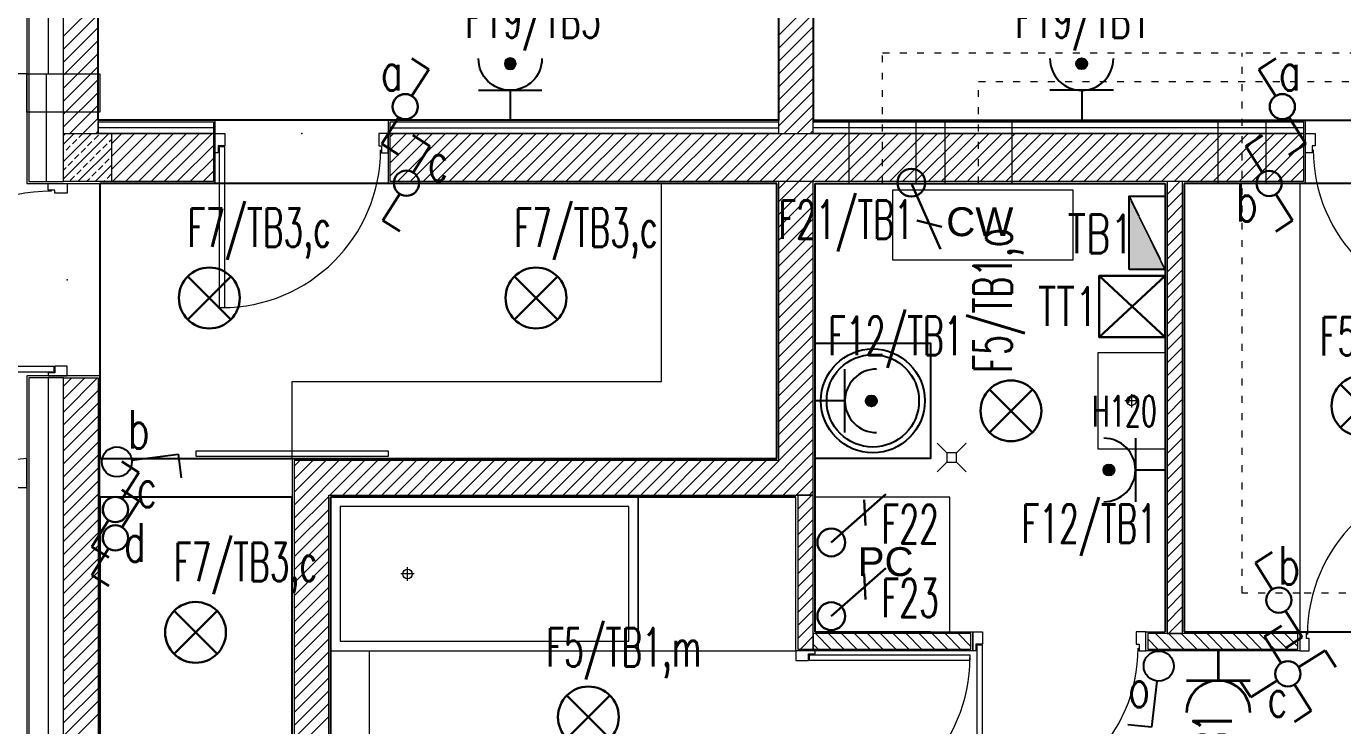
# Model space of a CAD drawing. Header units: millimetres. Extents: x 1780 to 154263, y -7240 to 17216.
# Drawn here: x 65501 to 66186, y 3984 to 4348 of the extents above; entities that cross this region are included whole.
import ezdxf

# ---------------------------------------------------------------- set-up
doc = ezdxf.new("R2010")
doc.units = ezdxf.units.MM
doc.linetypes.add('ACAD_ISO03W100', pattern=[30, 12, -18])
doc.linetypes.add('DASHED2', pattern=[0.375, 0.25, -0.125])
for name, color, linetype, lineweight in [('2d_SX_aranżacja drukowana', 200, 'Continuous', 5), ('2d_SX_aranżacja niedrukowana', 191, 'Continuous', 5), ('2d_SX_gruba przekroje', 90, 'Continuous', 20), ('2d_SX_instalacje', 200, 'Continuous', 9), ('2d_SX_instalacje szkic - wentylacja nawiew', 170, 'Continuous', 5), ('2d_SX_instalacje szkic - wentylacja wywiew', 14, 'Continuous', 5), ('2d_SX_przebicia', 96, 'Continuous', 13), ('2d_SX_stolarka drzwiowa', 211, 'Continuous', 5), ('2d_SX_stolarka okznaczenia', 251, 'Continuous', 5), ('2d_SX_szraf', 251, 'Continuous', 0), ('2d_SX_warstwy', 181, 'Continuous', 9), ('2d_SX_widok', 10, 'Continuous', 9)]:
    doc.layers.add(name, color=color, linetype=linetype, lineweight=lineweight)
doc.layers.add('2d_SX_powierzchnia', color=251, linetype='Continuous', plot=False)
doc.layers.add('2d_SX_rewizja 18 września', color=210, linetype='Continuous')
doc.layers.add('60 instalacje elektryka', color=10, linetype='Continuous')
doc.styles.add('OPIS', font='simplex.shx', dxfattribs={"width": 0.7, "height": 4})
doc.linetypes.add('ZIGZAG', pattern='A,0.00254,-5.08,[131,ltypeshp.shx,S=5.08,R=0,X=-5.08,Y=0],-10.16,[131,ltypeshp.shx,S=5.08,R=180,X=5.08,Y=0],-5.08', length=20.32254)

# ---------------------------------------------------------------- blocks, each defined once
blk = doc.blocks.new('PDKLD A0')
at = {"color": 8}
for q in [(71718.94, -14968.08), (71718.94, -15028.08)]:
    blk.add_line((71718.94, -15028.08), q, dxfattribs=at)
blk.add_lwpolyline([(71718.94, -15028.08), (71718.94, -14968.08), (71778.94, -14968.08), (71778.94, -15028.08), (71718.94, -15028.08)], close=True, dxfattribs=at)
for radius in [27, 24]:
    blk.add_circle((71748.94, -14998.08), radius, dxfattribs=at)
at = {"layer": '2d_SX_aranżacja drukowana', "color": 8, "ltscale": 5}
for p, q in [((71735.54, -14885.08), (71815.54, -14885.08)), ((71759.27, -14888.46), (71852.97, -14888.46)), ((71759.27, -14924.96), (71759.27, -14888.46)), ((71900.94, -14885.08), (71830.94, -14885.08)), ((71852.97, -14888.46), (71852.97, -14924.96)), ((71900.94, -14955.08), (71900.94, -14885.08)), ((71852.97, -14924.96), (71759.27, -14924.96)), ((71788.94, -15048.08), (71718.94, -15048.08)), ((71788.94, -15118.08), (71788.94, -15048.08))]:
    blk.add_line(p, q, dxfattribs=at)
at = {"layer": '2d_SX_aranżacja drukowana', "color": 8}
for p, q in [((71466.94, -15048.08), (71466.94, -15128.08)), ((71626.94, -15048.08), (71466.94, -15048.08)), ((71708.94, -15048.08), (71626.94, -15048.08)), ((71626.94, -15048.08), (71626.94, -15128.08)), ((71626.94, -15128.08), (71626.94, -15048.08)), ((71708.94, -15128.08), (71708.94, -15048.08)), ((71471.94, -15053.08), (71471.94, -15123.08)), ((71621.94, -15053.08), (71471.94, -15053.08)), ((71621.94, -15123.08), (71621.94, -15053.08)), ((71510.44, -15088.08), (71503.44, -15088.08)), ((71506.94, -15091.58), (71506.94, -15084.58)), ((71471.94, -15123.08), (71621.94, -15123.08)), ((71466.94, -15128.08), (71626.94, -15128.08)), ((71486.94, -15128.08), (71486.94, -15128.08)), ((71486.94, -15128.08), (71486.94, -15128.08)), ((71486.94, -15128.08), (71486.94, -15128.08)), ((71486.94, -15128.08), (71486.94, -15228.08)), ((71626.94, -15128.08), (71708.94, -15128.08))]:
    blk.add_line(p, q, dxfattribs=at)
at = {"layer": '2d_SX_aranżacja drukowana', "color": 8, "ltscale": 5}
blk.add_lwpolyline([(71865.94, -15023.08), (71900.94, -15023.08), (71900.94, -14973.08), (71865.94, -14973.08)], close=True, dxfattribs=at)
for points in [[(71886.94, -14998.08), (71879.94, -14998.08)], [(71883.44, -14994.58), (71883.44, -15001.58)]]:
    blk.add_lwpolyline(points, dxfattribs=at)
blk.add_circle((71883.44, -14998.08), 2.5, dxfattribs=at)
at = {"layer": '2d_SX_aranżacja drukowana', "color": 8}
blk.add_circle((71506.94, -15088.08), 2.5, dxfattribs=at)
at = {"layer": '2d_SX_aranżacja niedrukowana', "color": 8}
for p, q in [((71638.94, -14988.08), (71638.94, -14885.08)), ((71638.94, -14885.08), (71698.94, -14885.08)), ((71698.94, -14885.08), (71698.94, -15028.08)), ((71970.94, -14885.08), (71970.94, -15128.08)), ((71718.94, -15118.08), (71718.94, -14968.08)), ((71446.94, -15028.08), (71446.94, -14988.08)), ((71446.94, -14988.08), (71638.94, -14988.08)), ((71778.94, -15118.08), (71718.94, -15118.08))]:
    blk.add_line(p, q, dxfattribs=at)
at = {"layer": '2d_SX_gruba przekroje', "color": 8}
for p, q in [((71308.94, -14234.08), (71308.94, -14885.08)), ((71345.94, -14852.08), (71345.94, -14271.08)), ((71699.94, -14271.08), (71699.94, -14852.08)), ((71717.94, -14852.08), (71717.94, -14271.08)), ((71406.93, -14852.08), (71345.94, -14852.08)), ((71406.93, -14885.08), (71406.93, -14852.08)), ((71699.94, -14852.08), (71496.93, -14852.08)), ((71496.93, -14852.08), (71496.93, -14885.08)), ((71973.94, -14852.08), (71717.94, -14852.08)), ((71973.94, -14885.08), (71973.94, -14852.08)), ((71308.94, -14885.08), (71406.93, -14885.08)), ((71496.93, -14885.08), (71698.94, -14885.08)), ((71698.94, -14885.08), (71698.94, -15028.08)), ((71718.94, -15048.08), (71718.94, -14885.08)), ((71718.94, -14885.08), (71900.94, -14885.08)), ((71900.94, -15118.08), (71900.94, -14885.08)), ((71910.94, -14885.08), (71910.94, -15118.08)), ((71910.94, -14885.08), (71973.94, -14885.08)), ((71346.94, -14985.08), (71308.94, -14985.08)), ((71308.94, -14985.08), (71308.94, -15631.08)), ((71346.94, -15593.08), (71346.94, -14985.08)), ((71698.94, -15028.08), (71446.94, -15028.08)), ((71446.94, -15028.08), (71446.94, -15288.08)), ((71466.94, -15248.08), (71466.94, -15048.08)), ((71466.94, -15048.08), (71708.94, -15048.08)), ((71708.94, -15128.08), (71708.94, -15048.08)), ((71718.94, -15048.08), (71718.94, -15118.08)), ((71718.94, -15118.08), (71800.94, -15118.08)), ((71800.94, -15118.08), (71800.94, -15128.08)), ((71890.94, -15128.08), (71890.94, -15118.08)), ((71890.94, -15118.08), (71900.94, -15118.08)), ((71910.94, -15118.08), (71970.94, -15118.08)), ((71970.94, -15118.08), (71970.94, -15128.08)), ((71718.94, -15128.08), (71708.94, -15128.08)), ((71800.94, -15128.08), (71718.94, -15128.08)), ((71970.94, -15128.08), (71890.94, -15128.08))]:
    blk.add_line(p, q, dxfattribs=at)
at = {"layer": '2d_SX_instalacje', "color": 8}
for points in [[(71787.39, -15025.01), (71782.39, -15020.01)], [(71792.39, -15025.01), (71797.39, -15020.01)], [(71787.39, -15030.01), (71782.39, -15035.01)], [(71792.39, -15030.01), (71797.39, -15035.01)]]:
    blk.add_lwpolyline(points, dxfattribs=at)
blk.add_lwpolyline([(71792.39, -15030.01), (71792.39, -15025.01), (71787.39, -15025.01), (71787.39, -15030.01)], close=True, dxfattribs=at)
at = {"layer": '2d_SX_instalacje szkic - wentylacja nawiew', "color": 8, "linetype": 'ACAD_ISO03W100', "ltscale": 0.3}
for p, q in [((71803.94, -14885.08), (71803.94, -14832.08)), ((71803.94, -14832.08), (72108.94, -14832.08))]:
    blk.add_line(p, q, dxfattribs=at)
at = {"layer": '2d_SX_instalacje szkic - wentylacja wywiew', "color": 8, "linetype": 'ACAD_ISO03W100', "ltscale": 0.3}
for p, q in [((71753.94, -14885.08), (71753.94, -14817.08)), ((71753.94, -14817.08), (72055.94, -14817.08)), ((71940.94, -15098.08), (71940.94, -14817.08)), ((71970.94, -15098.08), (71940.94, -15098.08)), ((72300.94, -15098.08), (71970.94, -15098.08))]:
    blk.add_line(p, q, dxfattribs=at)
at = {"layer": '2d_SX_powierzchnia', "color": 8}
for p, q in [((71345.94, -14852.08), (71345.94, -14272.08)), ((71699.94, -14272.08), (71699.94, -14852.08)), ((71717.94, -14272.08), (71717.94, -14852.08)), ((71699.94, -14852.08), (71345.94, -14852.08)), ((71717.94, -14852.08), (72071.94, -14852.08)), ((71346.94, -14885.08), (71346.94, -15028.08)), ((71698.94, -14885.08), (71346.94, -14885.08)), ((71698.94, -15028.08), (71698.94, -14885.08)), ((71718.94, -14885.08), (71900.94, -14885.08)), ((71718.94, -15118.08), (71718.94, -14885.08)), ((71900.94, -14885.08), (71900.94, -15118.08)), ((71973.94, -14885.08), (71910.94, -14885.08)), ((71910.94, -14885.08), (71910.94, -15118.08)), ((71973.94, -14885.08), (71973.94, -14885.08)), ((72070.94, -14885.08), (71973.94, -14885.08)), ((71346.94, -15028.08), (71446.94, -15028.08)), ((71446.94, -15028.08), (71446.94, -15028.08)), ((71446.94, -15028.08), (71698.94, -15028.08)), ((71446.94, -15048.08), (71346.94, -15048.08)), ((71346.94, -15048.08), (71346.94, -15181.08)), ((71446.94, -15181.08), (71446.94, -15048.08)), ((71708.94, -15048.08), (71466.94, -15048.08)), ((71466.94, -15048.08), (71466.94, -15248.08)), ((71910.94, -15118.08), (72070.94, -15118.08))]:
    blk.add_line(p, q, dxfattribs=at)
at = {"layer": '2d_SX_przebicia', "color": 8}
for p, q in [((71308.94, -14848.08), (71308.94, -14828.08)), ((71308.94, -14828.08), (71346.94, -14828.08)), ((71346.94, -14828.08), (71346.94, -14848.08)), ((71346.94, -14848.08), (71308.94, -14848.08)), ((71771.44, -14852.08), (71736.44, -14852.08)), ((71736.44, -14852.08), (71736.44, -14885.08)), ((71771.44, -14885.08), (71771.44, -14852.08)), ((71821.44, -14852.08), (71786.44, -14852.08)), ((71786.44, -14852.08), (71786.44, -14885.08)), ((71821.44, -14885.08), (71821.44, -14852.08)), ((71953.44, -14852.08), (71928.44, -14852.08)), ((71928.44, -14852.08), (71928.44, -14885.08)), ((71953.44, -14885.08), (71953.44, -14852.08)), ((71736.44, -14885.08), (71771.44, -14885.08)), ((71786.44, -14885.08), (71821.44, -14885.08)), ((71928.44, -14885.08), (71953.44, -14885.08))]:
    blk.add_line(p, q, dxfattribs=at)
at = {"layer": '2d_SX_stolarka drzwiowa', "color": 8}
for p, q in [((71406.93, -14869.08), (71406.93, -14859.08)), ((71406.93, -14859.08), (71411.93, -14859.08)), ((71411.93, -14859.08), (71411.93, -14865.58)), ((71496.93, -14859.08), (71491.93, -14859.08)), ((71491.93, -14859.08), (71491.93, -14865.58)), ((71496.93, -14869.08), (71496.93, -14859.08)), ((71973.94, -14869.08), (71973.94, -14859.08)), ((71973.94, -14859.08), (71978.94, -14859.08)), ((71978.94, -14859.08), (71978.94, -14865.58)), ((71408.43, -14869.08), (71406.93, -14869.08)), ((71411.93, -14865.58), (71408.43, -14865.58)), ((71408.43, -14865.58), (71408.43, -14869.08)), ((71408.93, -14866.08), (71408.93, -14949.58)), ((71411.93, -14866.08), (71408.93, -14866.08)), ((71411.93, -14949.58), (71411.93, -14866.08)), ((71491.93, -14865.58), (71493.43, -14865.58)), ((71493.43, -14865.58), (71493.43, -14869.08)), ((71493.43, -14869.08), (71496.93, -14869.08)), ((71977.44, -14869.08), (71973.94, -14869.08)), ((71978.94, -14865.58), (71977.44, -14865.58)), ((71977.44, -14865.58), (71977.44, -14869.08)), ((71319.94, -14888.58), (71319.94, -14885.08)), ((71319.94, -14885.08), (71329.94, -14885.08)), ((71323.44, -14888.58), (71319.94, -14888.58)), ((71323.44, -14890.08), (71323.44, -14888.58)), ((71329.94, -14890.08), (71323.44, -14890.08)), ((71329.94, -14885.08), (71329.94, -14890.08)), ((71408.93, -14949.58), (71411.93, -14949.58)), ((71228.93, -14980.08), (71322.94, -14980.08)), ((71322.94, -14983.08), (71228.93, -14983.08)), ((71323.44, -14983.58), (71319.94, -14983.58)), ((71319.94, -14983.58), (71319.94, -14985.08)), ((71319.94, -14985.08), (71329.94, -14985.08)), ((71322.94, -14980.08), (71322.94, -14983.08)), ((71323.44, -14980.08), (71323.44, -14983.58)), ((71329.94, -14980.08), (71323.44, -14980.08)), ((71329.94, -14985.08), (71329.94, -14980.08)), ((71396.93, -15027.08), (71396.93, -15024.08)), ((71396.93, -15024.08), (71496.94, -15024.08)), ((71496.94, -15027.08), (71396.93, -15027.08)), ((71496.94, -15024.08), (71496.94, -15027.08)), ((71800.94, -15128.08), (71800.94, -15118.08)), ((71800.94, -15118.08), (71805.94, -15118.08)), ((71805.94, -15118.08), (71805.94, -15124.58)), ((71890.94, -15118.08), (71885.94, -15118.08)), ((71885.94, -15118.08), (71885.94, -15124.58)), ((71890.94, -15128.08), (71890.94, -15118.08)), ((71974.44, -15118.08), (71970.94, -15118.08)), ((71970.94, -15118.08), (71970.94, -15128.08)), ((71974.44, -15121.58), (71974.44, -15118.08)), ((71975.94, -15121.58), (71974.44, -15121.58)), ((71975.94, -15128.08), (71975.94, -15121.58)), ((71718.94, -15128.08), (71708.94, -15128.08)), ((71708.94, -15128.08), (71708.94, -15133.08)), ((71715.45, -15133.08), (71715.45, -15129.58)), ((71715.45, -15129.58), (71718.94, -15129.58)), ((71715.95, -15130.08), (71799.45, -15130.08)), ((71715.95, -15133.08), (71715.95, -15130.08)), ((71718.94, -15129.58), (71718.94, -15128.08)), ((71799.45, -15130.08), (71799.45, -15133.08)), ((71802.44, -15128.08), (71800.94, -15128.08)), ((71805.94, -15124.58), (71802.44, -15124.58)), ((71802.44, -15124.58), (71802.44, -15128.08)), ((71802.94, -15125.08), (71802.94, -15208.58)), ((71805.94, -15125.08), (71802.94, -15125.08)), ((71805.94, -15208.58), (71805.94, -15125.08)), ((71885.94, -15124.58), (71887.44, -15124.58)), ((71887.44, -15124.58), (71887.44, -15128.08)), ((71887.44, -15128.08), (71890.94, -15128.08)), ((71970.94, -15128.08), (71975.94, -15128.08)), ((71708.94, -15133.08), (71715.45, -15133.08)), ((71799.45, -15133.08), (71715.95, -15133.08))]:
    blk.add_line(p, q, dxfattribs=at)
at = {"layer": '2d_SX_stolarka okznaczenia', "color": 8}
for centre, radius, start, end in [((71410.51, -14867.15), 82.43, 269.94923, 359.70246), ((72060.37, -14867.15), 82.43, 180.29754, 270.05077), ((71321.79, -14981.94), 92.85, 90.0596, 180.70676), ((72057.37, -15120.01), 82.43, 89.94923, 179.70246), ((71804.52, -15126.15), 82.43, 269.94923, 359.70246), ((71717.02, -15131.66), 82.43, 270.29754, 0.05077)]:
    blk.add_arc(centre, radius, start, end, dxfattribs=at)
for p in [(71451.93, -14859.08), (71329.94, -14935.08)]:
    blk.add_point(p, dxfattribs=at)
at = {"layer": '2d_SX_szraf', "color": 8, "linetype": 'ZIGZAG'}
for p, q in [((71319.94, -14245.08), (71319.94, -14828.08)), ((71318.94, -14828.08), (71318.94, -14884.08)), ((71318.94, -14884.08), (71318.94, -14884.08)), ((71319.94, -14986.08), (71319.94, -15620.08))]:
    blk.add_line(p, q, dxfattribs=at)
at = {"layer": '2d_SX_szraf', "color": 8, "linetype": 'Continuous'}
for p, q in [((71327.94, -14808.56), (71345.94, -14790.56)), ((71699.94, -14808.12), (71717.94, -14790.12)), ((71327.94, -14815.3), (71345.94, -14797.3)), ((71699.94, -14814.86), (71717.94, -14796.86)), ((71327.94, -14822.03), (71345.94, -14804.03)), ((71699.94, -14821.59), (71717.94, -14803.59)), ((71327.94, -14828.77), (71345.94, -14810.77)), ((71699.94, -14828.33), (71717.94, -14810.33)), ((71327.94, -14835.5), (71345.94, -14817.5)), ((71699.94, -14835.06), (71717.94, -14817.06)), ((71327.94, -14842.24), (71345.94, -14824.24)), ((71699.94, -14841.8), (71717.94, -14823.8)), ((71327.94, -14848.97), (71345.94, -14830.97)), ((71699.94, -14848.53), (71717.94, -14830.53)), ((71327.94, -14855.71), (71345.94, -14837.71)), ((71699.94, -14855.27), (71717.94, -14837.27)), ((71331.31, -14859.08), (71345.94, -14844.44)), ((71702.87, -14859.08), (71717.94, -14844)), ((71338.04, -14859.08), (71345.94, -14851.18)), ((71709.6, -14859.08), (71717.94, -14850.74)), ((71327.94, -14864.69), (71333.55, -14859.08)), ((71327.94, -14873.67), (71342.53, -14859.08)), ((71327.94, -14882.65), (71351.51, -14859.08)), ((71328.18, -14859.97), (71329.06, -14859.08)), ((71332.67, -14864.46), (71334.91, -14862.21)), ((71336.03, -14861.09), (71338.04, -14859.08)), ((71340.52, -14865.58), (71342.77, -14863.33)), ((71343.89, -14862.21), (71346.14, -14859.97)), ((71344.78, -14859.08), (71345.94, -14857.91)), ((71351.75, -14863.33), (71352.94, -14862.14)), ((71352.94, -14864.38), (71358.25, -14859.08)), ((71352.94, -14871.12), (71364.98, -14859.08)), ((71352.94, -14877.85), (71371.72, -14859.08)), ((71353.45, -14884.08), (71378.45, -14859.08)), ((71360.19, -14884.08), (71385.19, -14859.08)), ((71366.92, -14884.08), (71391.92, -14859.08)), ((71373.66, -14884.08), (71398.66, -14859.08)), ((71380.39, -14884.08), (71405.39, -14859.08)), ((71497.93, -14860.83), (71499.68, -14859.08)), ((71497.93, -14867.57), (71506.42, -14859.08)), ((71497.93, -14874.3), (71513.16, -14859.08)), ((71497.93, -14881.04), (71519.89, -14859.08)), ((71501.63, -14884.08), (71526.63, -14859.08)), ((71508.36, -14884.08), (71533.36, -14859.08)), ((71515.1, -14884.08), (71540.1, -14859.08)), ((71521.83, -14884.08), (71546.83, -14859.08)), ((71528.57, -14884.08), (71553.57, -14859.08)), ((71535.3, -14884.08), (71560.3, -14859.08)), ((71542.04, -14884.08), (71567.04, -14859.08)), ((71548.77, -14884.08), (71573.77, -14859.08)), ((71555.51, -14884.08), (71580.51, -14859.08)), ((71562.24, -14884.08), (71587.24, -14859.08)), ((71568.98, -14884.08), (71593.98, -14859.08)), ((71575.71, -14884.08), (71600.71, -14859.08)), ((71582.45, -14884.08), (71607.45, -14859.08)), ((71589.18, -14884.08), (71614.18, -14859.08)), ((71595.92, -14884.08), (71620.92, -14859.08)), ((71602.65, -14884.08), (71627.65, -14859.08)), ((71609.39, -14884.08), (71634.39, -14859.08)), ((71616.12, -14884.08), (71641.12, -14859.08)), ((71622.86, -14884.08), (71647.86, -14859.08)), ((71629.59, -14884.08), (71654.59, -14859.08)), ((71636.33, -14884.08), (71661.33, -14859.08)), ((71643.06, -14884.08), (71668.06, -14859.08)), ((71649.8, -14884.08), (71674.8, -14859.08)), ((71656.54, -14884.08), (71681.54, -14859.08)), ((71663.27, -14884.08), (71688.27, -14859.08)), ((71670.01, -14884.08), (71695.01, -14859.08)), ((71676.74, -14884.08), (71701.74, -14859.08)), ((71683.48, -14884.08), (71708.48, -14859.08)), ((71690.21, -14884.08), (71715.21, -14859.08)), ((71696.95, -14884.08), (71721.95, -14859.08)), ((71703.68, -14884.08), (71728.68, -14859.08)), ((71710.42, -14884.08), (71735.42, -14859.08)), ((71716.34, -14859.08), (71717.94, -14857.47)), ((71717.15, -14884.08), (71742.15, -14859.08)), ((71723.89, -14884.08), (71748.89, -14859.08)), ((71730.62, -14884.08), (71755.62, -14859.08)), ((71737.36, -14884.08), (71762.36, -14859.08)), ((71744.09, -14884.08), (71769.09, -14859.08)), ((71750.83, -14884.08), (71775.83, -14859.08)), ((71757.56, -14884.08), (71782.56, -14859.08)), ((71764.3, -14884.08), (71789.3, -14859.08)), ((71771.03, -14884.08), (71796.03, -14859.08)), ((71777.77, -14884.08), (71802.77, -14859.08)), ((71784.5, -14884.08), (71809.5, -14859.08)), ((71791.24, -14884.08), (71816.24, -14859.08)), ((71797.97, -14884.08), (71822.97, -14859.08)), ((71804.71, -14884.08), (71829.71, -14859.08)), ((71811.44, -14884.08), (71836.44, -14859.08)), ((71818.18, -14884.08), (71843.18, -14859.08)), ((71824.91, -14884.08), (71849.91, -14859.08)), ((71831.65, -14884.08), (71856.65, -14859.08)), ((71838.39, -14884.08), (71863.39, -14859.08)), ((71845.12, -14884.08), (71870.12, -14859.08)), ((71851.86, -14884.08), (71876.86, -14859.08)), ((71858.59, -14884.08), (71883.59, -14859.08)), ((71865.33, -14884.08), (71890.33, -14859.08)), ((71872.06, -14884.08), (71897.06, -14859.08)), ((71878.8, -14884.08), (71903.8, -14859.08)), ((71885.53, -14884.08), (71910.53, -14859.08)), ((71892.27, -14884.08), (71917.27, -14859.08)), ((71899, -14884.08), (71924, -14859.08)), ((71905.74, -14884.08), (71930.74, -14859.08)), ((71912.47, -14884.08), (71937.47, -14859.08)), ((71919.21, -14884.08), (71944.21, -14859.08)), ((71925.94, -14884.08), (71950.94, -14859.08)), ((71932.68, -14884.08), (71957.68, -14859.08)), ((71939.41, -14884.08), (71964.41, -14859.08)), ((71946.15, -14884.08), (71971.15, -14859.08)), ((71327.94, -14869.18), (71328.18, -14868.95)), ((71329.3, -14867.82), (71331.54, -14865.58)), ((71333.79, -14872.31), (71336.03, -14870.07)), ((71335.49, -14884.08), (71352.94, -14866.63)), ((71337.16, -14868.95), (71339.4, -14866.7)), ((71345.01, -14870.07), (71347.26, -14867.82)), ((71348.38, -14866.7), (71350.63, -14864.46)), ((71387.13, -14884.08), (71405.93, -14865.28)), ((71952.88, -14884.08), (71972.94, -14864.02)), ((71327.94, -14878.16), (71329.3, -14876.8)), ((71330.42, -14875.68), (71332.67, -14873.44)), ((71338.28, -14876.8), (71340.52, -14874.56)), ((71341.65, -14873.44), (71343.89, -14871.19)), ((71344.47, -14884.08), (71352.94, -14875.61)), ((71346.14, -14877.93), (71348.38, -14875.68)), ((71349.5, -14874.56), (71351.75, -14872.31)), ((71352.87, -14871.19), (71352.94, -14871.12)), ((71393.86, -14884.08), (71405.93, -14872.01)), ((71959.62, -14884.08), (71972.94, -14870.76)), ((71331.54, -14883.54), (71333.79, -14881.29)), ((71334.91, -14880.17), (71337.16, -14877.93)), ((71339.98, -14884.08), (71341.65, -14882.42)), ((71342.77, -14881.29), (71345.01, -14879.05)), ((71348.96, -14884.08), (71349.5, -14883.54)), ((71350.63, -14882.42), (71352.87, -14880.17)), ((71400.6, -14884.08), (71405.93, -14878.75)), ((71966.35, -14884.08), (71972.94, -14877.49)), ((71699.94, -14887.82), (71703.68, -14884.08)), ((71699.94, -14894.55), (71710.42, -14884.08)), ((71699.94, -14901.29), (71717.15, -14884.08)), ((71699.94, -14908.02), (71717.94, -14890.02)), ((71901.94, -14890.78), (71908.64, -14884.08)), ((71901.94, -14897.51), (71909.94, -14889.51)), ((71699.94, -14914.76), (71717.94, -14896.76)), ((71901.94, -14904.25), (71909.94, -14896.25)), ((71699.94, -14921.49), (71717.94, -14903.49)), ((71901.94, -14910.98), (71909.94, -14902.98)), ((71699.94, -14928.23), (71717.94, -14910.23)), ((71901.94, -14917.72), (71909.94, -14909.72)), ((71699.94, -14934.97), (71717.94, -14916.97)), ((71901.94, -14924.45), (71909.94, -14916.45)), ((71699.94, -14941.7), (71717.94, -14923.7)), ((71901.94, -14931.19), (71909.94, -14923.19)), ((71699.94, -14948.44), (71717.94, -14930.44)), ((71901.94, -14937.92), (71909.94, -14929.92)), ((71699.94, -14955.17), (71717.94, -14937.17)), ((71901.94, -14944.66), (71909.94, -14936.66)), ((71699.94, -14961.91), (71717.94, -14943.91)), ((71901.94, -14951.39), (71909.94, -14943.39)), ((71699.94, -14968.64), (71717.94, -14950.64)), ((71901.94, -14958.13), (71909.94, -14950.13)), ((71699.94, -14975.38), (71717.94, -14957.38)), ((71901.94, -14964.86), (71909.94, -14956.86)), ((71699.94, -14982.11), (71717.94, -14964.11)), ((71901.94, -14971.6), (71909.94, -14963.6)), ((71699.94, -14988.85), (71717.94, -14970.85)), ((71901.94, -14978.33), (71909.94, -14970.33)), ((71699.94, -14995.58), (71717.94, -14977.58)), ((71901.94, -14985.07), (71909.94, -14977.07)), ((71327.94, -14990.41), (71332.27, -14986.08)), ((71327.94, -14997.15), (71339.01, -14986.08)), ((71327.94, -15003.88), (71345.74, -14986.08)), ((71699.94, -15002.32), (71717.94, -14984.32)), ((71901.94, -14991.81), (71909.94, -14983.81)), ((71327.94, -15010.62), (71345.94, -14992.62)), ((71699.94, -15009.05), (71717.94, -14991.05)), ((71901.94, -14998.54), (71909.94, -14990.54)), ((71327.94, -15017.35), (71345.94, -14999.35)), ((71699.94, -15015.79), (71717.94, -14997.79)), ((71901.94, -15005.28), (71909.94, -14997.28)), ((71327.94, -15024.09), (71345.94, -15006.09)), ((71699.94, -15022.52), (71717.94, -15004.52)), ((71901.94, -15012.01), (71909.94, -15004.01)), ((71327.94, -15030.82), (71345.94, -15012.82)), ((71682.12, -15047.08), (71717.94, -15011.26)), ((71901.94, -15018.75), (71909.94, -15010.75)), ((71327.94, -15037.56), (71345.94, -15019.56)), ((71688.86, -15047.08), (71717.94, -15017.99)), ((71901.94, -15025.48), (71909.94, -15017.48)), ((71327.94, -15044.29), (71345.94, -15026.29)), ((71695.59, -15047.08), (71717.94, -15024.73)), ((71901.94, -15032.22), (71909.94, -15024.22)), ((71327.94, -15051.03), (71345.94, -15033.03)), ((71447.94, -15032.06), (71450.92, -15029.08)), ((71447.94, -15038.79), (71457.65, -15029.08)), ((71447.94, -15045.53), (71464.39, -15029.08)), ((71447.94, -15052.26), (71471.12, -15029.08)), ((71447.94, -15059), (71477.86, -15029.08)), ((71466.59, -15047.08), (71484.59, -15029.08)), ((71473.33, -15047.08), (71491.33, -15029.08)), ((71480.06, -15047.08), (71498.06, -15029.08)), ((71486.8, -15047.08), (71504.8, -15029.08)), ((71493.54, -15047.08), (71511.54, -15029.08)), ((71500.27, -15047.08), (71518.27, -15029.08)), ((71507.01, -15047.08), (71525.01, -15029.08)), ((71513.74, -15047.08), (71531.74, -15029.08)), ((71520.48, -15047.08), (71538.48, -15029.08)), ((71527.21, -15047.08), (71545.21, -15029.08)), ((71533.95, -15047.08), (71551.95, -15029.08)), ((71540.68, -15047.08), (71558.68, -15029.08)), ((71547.42, -15047.08), (71565.42, -15029.08)), ((71554.15, -15047.08), (71572.15, -15029.08)), ((71560.89, -15047.08), (71578.89, -15029.08)), ((71567.62, -15047.08), (71585.62, -15029.08)), ((71574.36, -15047.08), (71592.36, -15029.08)), ((71581.09, -15047.08), (71599.09, -15029.08)), ((71587.83, -15047.08), (71605.83, -15029.08)), ((71594.56, -15047.08), (71612.56, -15029.08)), ((71601.3, -15047.08), (71619.3, -15029.08)), ((71608.03, -15047.08), (71626.03, -15029.08)), ((71614.77, -15047.08), (71632.77, -15029.08)), ((71621.5, -15047.08), (71639.5, -15029.08)), ((71628.24, -15047.08), (71646.24, -15029.08)), ((71634.97, -15047.08), (71652.97, -15029.08)), ((71641.71, -15047.08), (71659.71, -15029.08)), ((71648.44, -15047.08), (71666.44, -15029.08)), ((71655.18, -15047.08), (71673.18, -15029.08)), ((71661.91, -15047.08), (71679.91, -15029.08)), ((71668.65, -15047.08), (71686.65, -15029.08)), ((71675.39, -15047.08), (71693.39, -15029.08)), ((71702.33, -15047.08), (71717.94, -15031.46)), ((71901.94, -15038.95), (71909.94, -15030.95)), ((71327.94, -15057.76), (71345.94, -15039.76)), ((71709.06, -15047.08), (71717.94, -15038.2)), ((71901.94, -15045.69), (71909.94, -15037.69)), ((71327.94, -15064.5), (71345.94, -15046.5)), ((71447.94, -15065.73), (71465.94, -15047.73)), ((71717.16, -15047.08), (71709.94, -15054.3)), ((71710.43, -15047.08), (71709.94, -15047.57)), ((71715.8, -15047.08), (71717.94, -15044.93)), ((71901.94, -15052.42), (71909.94, -15044.42)), ((71327.94, -15071.23), (71345.94, -15053.23)), ((71447.94, -15072.47), (71465.94, -15054.47)), ((71717.94, -15053.04), (71709.94, -15061.04)), ((71901.94, -15059.16), (71909.94, -15051.16)), ((71327.94, -15077.97), (71345.94, -15059.97)), ((71447.94, -15079.2), (71465.94, -15061.2)), ((71717.94, -15059.77), (71709.94, -15067.77)), ((71901.94, -15065.89), (71909.94, -15057.89)), ((71327.94, -15084.7), (71345.94, -15066.7)), ((71447.94, -15085.94), (71465.94, -15067.94)), ((71717.94, -15066.51), (71709.94, -15074.51)), ((71901.94, -15072.63), (71909.94, -15064.63)), ((71327.94, -15091.44), (71345.94, -15073.44)), ((71447.94, -15092.67), (71465.94, -15074.67)), ((71717.94, -15073.24), (71709.94, -15081.24)), ((71901.94, -15079.36), (71909.94, -15071.36)), ((71327.94, -15098.17), (71345.94, -15080.17)), ((71447.94, -15099.41), (71465.94, -15081.41)), ((71717.94, -15079.98), (71709.94, -15087.98)), ((71901.94, -15086.1), (71909.94, -15078.1)), ((71327.94, -15104.91), (71345.94, -15086.91)), ((71447.94, -15106.14), (71465.94, -15088.14)), ((71717.94, -15086.71), (71709.94, -15094.71)), ((71901.94, -15092.83), (71909.94, -15084.83)), ((71327.94, -15111.64), (71345.94, -15093.64)), ((71447.94, -15112.88), (71465.94, -15094.88)), ((71717.94, -15093.45), (71709.94, -15101.45)), ((71901.94, -15099.57), (71909.94, -15091.57)), ((71327.94, -15118.38), (71345.94, -15100.38)), ((71447.94, -15119.61), (71465.94, -15101.61)), ((71717.94, -15100.18), (71709.94, -15108.18)), ((71901.94, -15106.3), (71909.94, -15098.3)), ((71327.94, -15125.12), (71345.94, -15107.12)), ((71447.94, -15126.35), (71465.94, -15108.35)), ((71717.94, -15106.92), (71709.94, -15114.92)), ((71901.94, -15113.04), (71909.94, -15105.04)), ((71327.94, -15131.85), (71345.94, -15113.85)), ((71447.94, -15133.08), (71465.94, -15115.08)), ((71717.94, -15113.65), (71709.94, -15121.65)), ((71902.64, -15119.08), (71909.94, -15111.77)), ((71327.94, -15138.59), (71345.94, -15120.59)), ((71447.94, -15139.82), (71465.94, -15121.82)), ((71717.94, -15120.39), (71711.25, -15127.08)), ((71719.16, -15119.08), (71727.16, -15127.08)), ((71725.9, -15119.08), (71733.9, -15127.08)), ((71732.63, -15119.08), (71740.63, -15127.08)), ((71739.37, -15119.08), (71747.37, -15127.08)), ((71746.1, -15119.08), (71754.1, -15127.08)), ((71752.84, -15119.08), (71760.84, -15127.08)), ((71759.57, -15119.08), (71767.57, -15127.08)), ((71766.31, -15119.08), (71774.31, -15127.08)), ((71773.04, -15119.08), (71781.04, -15127.08)), ((71779.78, -15119.08), (71787.78, -15127.08)), ((71786.52, -15119.08), (71794.52, -15127.08)), ((71793.25, -15119.08), (71799.94, -15125.78)), ((71891.94, -15121.86), (71897.16, -15127.08)), ((71895.9, -15119.08), (71903.9, -15127.08)), ((71902.63, -15119.08), (71910.63, -15127.08)), ((71909.37, -15119.08), (71909.94, -15118.51)), ((71909.37, -15119.08), (71917.37, -15127.08)), ((71916.1, -15119.08), (71924.1, -15127.08)), ((71922.84, -15119.08), (71930.84, -15127.08)), ((71929.57, -15119.08), (71937.57, -15127.08)), ((71936.31, -15119.08), (71944.31, -15127.08)), ((71943.04, -15119.08), (71951.04, -15127.08)), ((71949.78, -15119.08), (71957.78, -15127.08)), ((71956.52, -15119.08), (71964.52, -15127.08)), ((71963.25, -15119.08), (71969.94, -15125.78)), ((71327.94, -15145.32), (71345.94, -15127.32)), ((71447.94, -15146.55), (71465.94, -15128.55)), ((71717.94, -15124.6), (71720.43, -15127.08)), ((71327.94, -15152.06), (71345.94, -15134.06)), ((71447.94, -15153.29), (71465.94, -15135.29)), ((71327.94, -15158.79), (71345.94, -15140.79)), ((71447.94, -15160.02), (71465.94, -15142.02)), ((71327.94, -15165.53), (71345.94, -15147.53)), ((71447.94, -15166.76), (71465.94, -15148.76)), ((71327.94, -15172.26), (71345.94, -15154.26)), ((71447.94, -15173.49), (71465.94, -15155.49)), ((71327.94, -15179), (71345.94, -15161)), ((71447.94, -15180.23), (71465.94, -15162.23))]:
    blk.add_line(p, q, dxfattribs=at)
at = {"layer": '2d_SX_szraf', "color": 8, "linetype": 'ZIGZAG', "ltscale": 0.5}
for p, q in [((71405.93, -14856.08), (71345.94, -14856.08)), ((71497.93, -14856.08), (71699.94, -14856.08)), ((71972.94, -14856.08), (71717.94, -14856.08))]:
    blk.add_line(p, q, dxfattribs=at)
at = {"layer": '2d_SX_warstwy', "color": 8}
for p, q in [((71309.94, -14235.08), (71309.94, -14828.08)), ((71327.94, -14884.08), (71327.94, -14253.08)), ((71345.94, -14271.08), (71345.94, -14859.08)), ((71699.94, -14271.08), (71699.94, -14859.08)), ((71717.94, -14859.08), (71717.94, -14271.08)), ((71309.94, -14828.08), (71327.94, -14828.08)), ((71309.94, -14828.08), (71309.94, -14884.08)), ((71345.94, -14853.08), (71405.93, -14853.08)), ((71345.94, -14859.08), (71345.94, -14853.08)), ((71405.93, -14853.08), (71405.93, -14859.08)), ((71497.93, -14853.08), (71699.94, -14853.08)), ((71497.93, -14859.08), (71497.93, -14853.08)), ((71699.94, -14853.08), (71699.94, -14859.08)), ((71717.94, -14853.08), (71972.94, -14853.08)), ((71717.94, -14859.08), (71717.94, -14853.08)), ((71972.94, -14853.08), (71972.94, -14859.08)), ((71327.94, -14859.08), (71352.94, -14859.08)), ((71327.94, -14884.08), (71327.94, -14859.08)), ((71405.93, -14859.08), (71345.94, -14859.08)), ((71345.94, -14859.08), (71405.93, -14859.08)), ((71352.94, -14859.08), (71352.94, -14884.08)), ((71405.93, -14859.08), (71405.93, -14884.08)), ((71699.94, -14859.08), (71497.93, -14859.08)), ((71497.93, -14859.08), (71972.94, -14859.08)), ((71497.93, -14884.08), (71497.93, -14859.08)), ((71699.94, -14859.08), (71717.94, -14859.08)), ((71972.94, -14859.08), (71717.94, -14859.08)), ((71972.94, -14859.08), (71972.94, -14884.08)), ((71309.94, -14884.08), (71327.94, -14884.08)), ((71352.94, -14884.08), (71327.94, -14884.08)), ((71405.93, -14884.08), (71327.94, -14884.08)), ((71972.94, -14884.08), (71497.93, -14884.08)), ((71717.94, -14884.08), (71699.94, -14884.08)), ((71699.94, -14884.08), (71699.94, -15029.08)), ((71717.94, -15047.08), (71717.94, -14884.08)), ((71909.94, -14884.08), (71901.94, -14884.08)), ((71901.94, -14884.08), (71901.94, -15119.08)), ((71909.94, -15119.08), (71909.94, -14884.08)), ((71327.94, -14986.08), (71309.94, -14986.08)), ((71309.94, -14986.08), (71309.94, -15630.08)), ((71327.94, -15612.08), (71327.94, -14986.08)), ((71327.94, -14986.08), (71345.94, -14986.08)), ((71345.94, -14986.08), (71345.94, -15594.08)), ((71699.94, -15029.08), (71447.94, -15029.08)), ((71447.94, -15029.08), (71447.94, -15262.08)), ((71465.94, -15262.08), (71465.94, -15047.08)), ((71465.94, -15047.08), (71717.94, -15047.08)), ((71717.94, -15047.08), (71709.94, -15047.08)), ((71709.94, -15047.08), (71709.94, -15127.08)), ((71717.94, -15127.08), (71717.94, -15047.08)), ((71717.94, -15119.08), (71717.94, -15127.08)), ((71799.94, -15119.08), (71717.94, -15119.08)), ((71799.94, -15127.08), (71799.94, -15119.08)), ((71891.94, -15119.08), (71891.94, -15127.08)), ((71969.94, -15119.08), (71891.94, -15119.08)), ((71901.94, -15119.08), (71909.94, -15119.08)), ((71969.94, -15127.08), (71969.94, -15119.08)), ((71709.94, -15127.08), (71717.94, -15127.08)), ((71717.94, -15127.08), (71799.94, -15127.08)), ((71891.94, -15127.08), (71969.94, -15127.08))]:
    blk.add_line(p, q, dxfattribs=at)
at = {"layer": '2d_SX_widok', "color": 8, "linetype": 'ACAD_ISO03W100', "ltscale": 0.5}
for p, q in [((71308.94, -14828.08), (71208.94, -14828.08)), ((71208.94, -15043.08), (71308.94, -15043.08))]:
    blk.add_line(p, q, dxfattribs=at)
at = {"layer": '2d_SX_widok', "color": 8}
for p, q in [((71308.94, -15028.08), (71208.94, -15038.08)), ((71308.94, -15043.08), (71308.94, -15028.08)), ((71208.94, -15043.08), (71308.94, -15043.08))]:
    blk.add_line(p, q, dxfattribs=at)
at = {"layer": '60 instalacje elektryka', "lineweight": 15, "char_height": 15, "width": 46.676, "attachment_point": 1, "style": 'OPIS'}
for s, insert in [('\\pxql;{\\W1;\\fArial|b0|i0|c238|p34;\\C8;CW}', (71787.11, -14897.46)), ('\\pxql;{\\W1;\\fArial|b0|i0|c238|p34;\\C8;PC}', (71741.03, -15074.15))]:
    blk.add_mtext(s, dxfattribs=dict(at, insert=insert))
blk = doc.blocks.new('lampa1')
at = {"layer": '60 instalacje elektryka', "lineweight": 30}
for p, q in [((2045.42, 2946.75), (2067.75, 2924.42)), ((2067.75, 2946.75), (2045.42, 2924.42))]:
    blk.add_line(p, q, dxfattribs=at)
blk.add_circle((2056.58, 2935.58), 15.79, dxfattribs=at)
blk = doc.blocks.new('wyl jednbieg')
at = {"layer": '60 instalacje elektryka', "lineweight": 30}
for p, q in [((2059.79, 3882.77), (2066.28, 3897.38)), ((2066.28, 3897.38), (2075.69, 3893.31))]:
    blk.add_line(p, q, dxfattribs=at)
blk.add_circle((2057.17, 3876.88), 6.45, dxfattribs=at)
blk = doc.blocks.new('schodowy')
blk.add_blockref('wyl jednbieg', (82.33, 4.2))
at = {"rotation": 180}
blk.add_blockref('wyl jednbieg', (4196.68, 7757.96), dxfattribs=at)
blk = doc.blocks.new('jednobiegunowy')
at = {"layer": '60 instalacje elektryka'}
for p, q in [((2190.56, 2793.4), (2200.02, 2802.78)), ((2200.02, 2802.78), (2204.88, 2797.97))]:
    blk.add_line(p, q, dxfattribs=at)
blk.add_circle((2187.5, 2790.37), 4.3, dxfattribs=at)
blk = doc.blocks.new('gniazdo')
at = {"layer": '60 instalacje elektryka', "lineweight": 35}
for p, q in [((1911.132, 1039.393), (1911.132, 1043.76)), ((1911.132, 1041.576), (1909.09, 1041.576))]:
    blk.add_line(p, q, dxfattribs=at)
blk.add_arc((1913.316, 1041.576), 2.184, 90, 270, dxfattribs=at)
blk = doc.blocks.new('gniazdo IP44')
at = {"layer": '60 instalacje elektryka'}
h = blk.add_hatch(color=256, dxfattribs=at)
h.dxf.hatch_style = 1
edge = h.paths.add_edge_path()
edge.add_arc((1758.87, 20893.39), 2.87, 0, 360)
at = {"layer": '60 instalacje elektryka', "lineweight": 25}
for p, q in [((1775.37, 20879.59), (1742.37, 20879.59)), ((1758.87, 20879.59), (1758.87, 20864.16))]:
    blk.add_line(p, q, dxfattribs=at)
at = {"layer": '60 instalacje elektryka'}
blk.add_circle((1758.87, 20893.39), 2.87, dxfattribs=at)
at = {"layer": '60 instalacje elektryka', "lineweight": 25}
blk.add_arc((1758.87, 20896.09), 16.5, 180, 0, dxfattribs=at)
blk = doc.blocks.new('TB1')
at = {"linetype": 'DASHED2'}
blk.add_hatch(color=1, dxfattribs=at).paths.add_polyline_path([(2274.41, 2644.78), (2237.65, 2626.74), (2237.65, 2644.78)])
at = {"color": 1, "linetype": 'DASHED2'}
for p, q in [((2237.65, 2626.74), (2237.65, 2644.78)), ((2237.65, 2644.78), (2274.41, 2644.78)), ((2274.41, 2644.78), (2237.65, 2626.74))]:
    blk.add_line(p, q, dxfattribs=at)
at = {"color": 1}
blk.add_lwpolyline([(2237.65, 2644.78), (2274.41, 2644.78), (2274.41, 2626.74), (2237.65, 2626.74)], close=True, dxfattribs=at)
blk = doc.blocks.new('wyp1f')
at = {"layer": '60 instalacje elektryka', "linetype": 'ByBlock'}
h = blk.add_hatch(color=256, dxfattribs=at)
h.dxf.hatch_style = 1
edge = h.paths.add_edge_path()
edge.add_arc((71861.09, -8614.48), 7.23, 162.83573, 162.83573)
at = {"layer": '60 instalacje elektryka', "linetype": 'ByBlock', "lineweight": 30}
for p, q in [((71881.72, -8646.18), (71861.09, -8614.48)), ((71880.43, -8634.61), (71867.13, -8633.35))]:
    blk.add_line(p, q, dxfattribs=at)
blk.add_circle((71861.09, -8614.48), 7.23, dxfattribs=at)

msp = doc.modelspace()

# ---------------------------------------------------------------- hatches: boundary and pattern name
at = {"layer": '60 instalacje elektryka', "linetype": 'ByBlock'}
h = msp.add_hatch(color=256, dxfattribs=at)
h.dxf.hatch_style = 1
edge = h.paths.add_edge_path()
edge.add_arc((65961.63, 4266.35), 7.23, 153.55023, 153.55023)

# ---------------------------------------------------------------- linework, layer by layer
at = {"layer": '60 instalacje elektryka', "linetype": 'ByBlock', "lineweight": 30}
for p, q in [((65976.87, 4231.74), (65961.63, 4266.35)), ((65977.47, 4243.36), (65964.55, 4246.75))]:
    msp.add_line(p, q, dxfattribs=at)
at = {"layer": '60 instalacje elektryka', "lineweight": 30}
msp.add_lwpolyline([(66059.4, 4218.02), (66093.64, 4218.02), (66093.64, 4185.98), (66059.4, 4185.98)], close=True, dxfattribs=at)
msp.add_lwpolyline([(66059.4, 4185.98), (66093.64, 4218.02), (66059.4, 4218.02), (66093.64, 4185.98)], dxfattribs=at)
at = {"layer": '60 instalacje elektryka', "linetype": 'ByBlock', "lineweight": 30}
msp.add_circle((65961.63, 4266.35), 7.23, dxfattribs=at)

# ---------------------------------------------------------------- block references
at = {"xscale": 1.037316055007232, "yscale": 1.037316055007232, "zscale": 1.037316055007232, "rotation": 89.99999999999986}
msp.add_blockref('TB1', (68818.35, 1900.06), dxfattribs=at)
at = {"layer": '2d_SX_rewizja 18 września'}
msp.add_blockref('PDKLD A0', (-5807.3, 19151.02), dxfattribs=at)
at = {"layer": '2d_SX_rewizja 18 września', "rotation": 98.35705262257326}
for p in [(67841.39, -68270.73), (67841.39, -68309.06)]:
    msp.add_blockref('wyp1f', p, dxfattribs=at)
at = {"layer": '60 instalacje elektryka'}
for name, p, xscale, yscale, zscale, rotation in [('schodowy', (67770.12, 8316.27), -1.01853555804, 1.01853555804, 1.01853555804, 123.8136520127741), ('schodowy', (64082.94, 8316.27), 1.01853555804, 1.01853555804, 1.01853555804, 236.1863479872259), ('schodowy', (67770.73, 8276.48), -1.01853555804, 1.01853555804, 1.01853555804, 123.8136520127741), ('schodowy', (64076.06, 8276.38), 1.01853555804, 1.01853555804, 1.01853555804, 236.1863479872259), ('lampa1', (68535.34, 6265.26), -1.0011, 1.0011, 1.0011, 89.99999999999993), ('lampa1', (68705.25, 6265.26), -1.0011, 1.0011, 1.0011, 89.99999999999994), ('lampa1', (68952.27, 6206.59), -1.0011, 1.0011, 1.0011, 89.99999999999999), ('lampa1', (69134.82, 6209.16), -1.0011, 1.0011, 1.0011, 89.99999999999999), ('jednobiegunowy', (59301.96, 2527.31), 1.818212235840003, 1.818212235840003, 1.818212235840003, 322.4090720509038), ('schodowy', (67619.36, 8106.82), -1.01853555804, 1.01853555804, 1.01853555804, 123.8136520127741), ('schodowy', (67619.36, 8092.09), -1.01853555804, 1.01853555804, 1.01853555804, 123.8136520127741), ('schodowy', (64081.12, 8059.76), 1.01853555804, 1.01853555804, 1.01853555804, 236.1863479872259), ('lampa1', (68528.19, 6091.43), -1.0011, 1.0011, 1.0011, 89.99999999999994), ('schodowy', (64085.82, 8021.45), 1.01853555804, 1.01853555804, 1.01853555804, 236.1863479872259), ('schodowy', (70167.89, 6082.74), 1.01853555804, 1.01853555804, 1.01853555804, 146.1863479872259), ('jednobiegunowy', (66032.37, 10461.49), 1.818212235840003, 1.818212235840003, 1.818212235840003, 218.6095866549644), ('gniazdo', (58250.98, 18448.41), 7.556206694400001, 7.556206694400001, 7.556206694400001, 270), ('lampa1', (68732.49, 6047.44), -1.0011, 1.0011, 1.0011, 89.99999999999999)]:
    msp.add_blockref(name, p, dxfattribs=dict(at, xscale=xscale, yscale=yscale, zscale=zscale, rotation=rotation))
at = {"layer": '60 instalacje elektryka', "xscale": -1}
msp.add_blockref('gniazdo IP44', (67511.91, -16565.22), dxfattribs=at)
at = {"layer": '60 instalacje elektryka'}
msp.add_blockref('gniazdo IP44', (64291.38, -16565.22), dxfattribs=at)
for p, rotation in [((45047.49, 5911.8), 270.0000000000001), ((86957.8, 2358.16), 90)]:
    msp.add_blockref('gniazdo IP44', p, dxfattribs=dict(at, rotation=rotation))

# ---------------------------------------------------------------- texts
at = {"layer": '60 instalacje elektryka', "lineweight": 15, "style": 'OPIS'}
for s, insert, char_height, width, attachment_point in [('\\pxql;{\\W0.6;F19/TB3}', (65729.65, 4361.74), 20, 22.1829, 1), ('\\pxql;{\\W0.6;F19/TB1}', (66037.8, 4361.74), 20, 22.1829, 3), ('\\pxql;{\\W0.6;F21/TB1}', (65892.51, 4257.18), 20, 74.8571, 1), ('\\pxql;{\\W0.6;F7/TB3,c}', (65607.41, 4252.96), 20, 22.1829, 3), ('\\pxql;{\\W0.6;F7/TB3,c}', (65777.32, 4252.96), 20, 22.1829, 3), ('\\pxql;{\\W0.6;F12/TB1}', (65940.54, 4196.71), 20, 22.1829, 3), ('\\pxql;{\\W0.6;F5/TB1,b}', (66196.28, 4196.53), 20, 22.1829, 3), ('\\pxql;{\\W0.6;H120}', (66055.58, 4155.64), 16, 35.6571, 1), ('\\pxql;{\\W0.6;F12/TB1}', (66019, 4099.12), 20, 74.8571, 1), ('\\pxql;{\\W0.6;F22}', (65946.15, 4098.82), 20, 77.1429, 1), ('\\pxql;{\\W0.6;F7/TB3,c}', (65600.26, 4079.13), 20, 22.1829, 3), ('\\pxql;{\\W0.6;F23}', (65946.15, 4060.49), 20, 77.1429, 1), ('\\pxql;{\\W0.6;F5/TB1,m}', (65793.95, 4034.81), 20, 22.1829, 3)]:
    msp.add_mtext(s, dxfattribs=dict(at, insert=insert, char_height=char_height, width=width, attachment_point=attachment_point))
at = {"layer": '60 instalacje elektryka', "lineweight": 20, "char_height": 20, "width": 8.2, "style": 'OPIS'}
for s, insert, attachment_point, rotation in [('\\pxqr;a', (65697.1, 4314.21), 9, 0), ('\\pxqr;a', (66155.96, 4314.21), 7, 360), ('\\pxqr;c', (65720.91, 4267.28), 9, 0), ('\\pxqr;b', (66133.68, 4246.2), 7, 360), ('\\pxqr;b', (65565.56, 4128.16), 9, 0), ('\\pxqr;c', (65569.54, 4097.63), 9, 0), ('\\pxqr;d', (65563.56, 4069.29), 9, 0), ('\\pxqr;b', (66155.69, 4057.4), 7, 360), ('\\pxqr;o', (66077.61, 3993.64), 7, 360), ('\\pxqr;c', (66149.4, 3988.75), 7, 360)]:
    msp.add_mtext(s, dxfattribs=dict(at, insert=insert, attachment_point=attachment_point, rotation=rotation))
at = {"layer": '60 instalacje elektryka', "lineweight": 30, "char_height": 20, "width": 31.4286, "attachment_point": 1, "style": 'OPIS'}
for s, insert in [('\\pxql;TB1', (66042.95, 4249.76)), ('\\pxql;TT1', (66027.54, 4211.99))]:
    msp.add_mtext(s, dxfattribs=dict(at, insert=insert))
at = {"layer": '60 instalacje elektryka', "lineweight": 15, "char_height": 20, "attachment_point": 1, "rotation": 90, "style": 'OPIS'}
for s, insert, width in [('\\pxql;{\\W0.6;F5/TB1,o}', (65993.96, 4167.57), 82.2857), ('\\pxql;{\\W0.6;F8/TB1}', (66108.29, 3930.95), 22.1829)]:
    msp.add_mtext(s, dxfattribs=dict(at, insert=insert, width=width))

doc.saveas('drawing.dxf')
